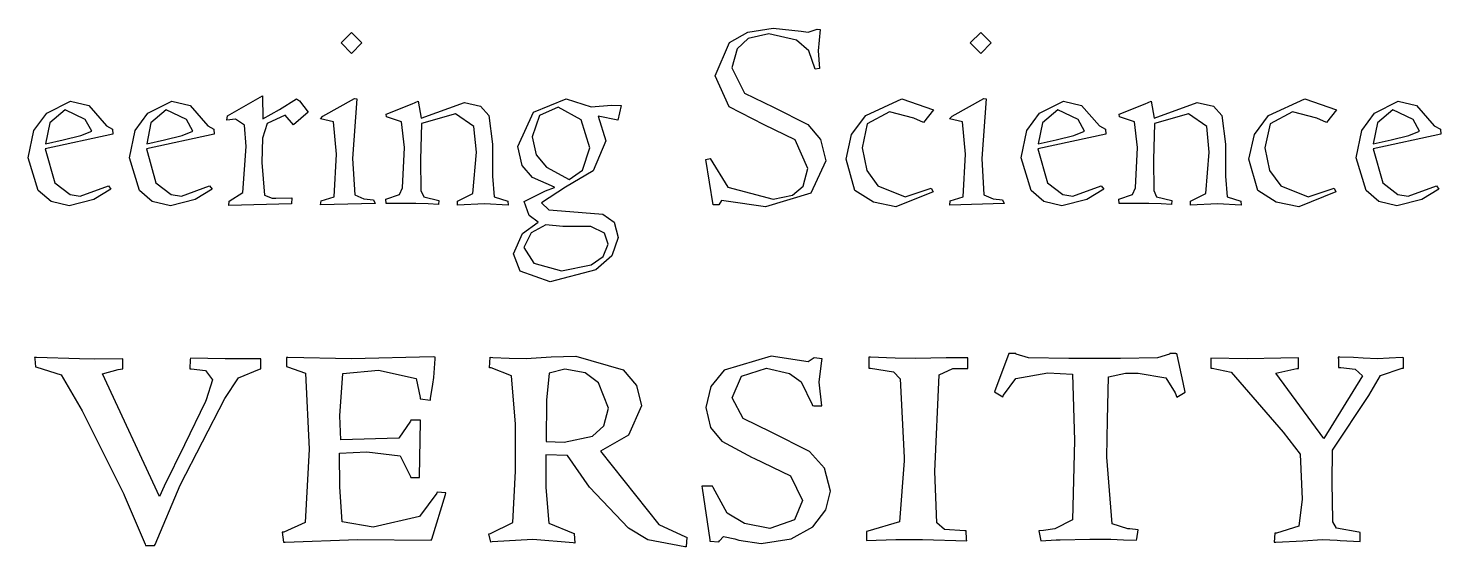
# Model space of a CAD drawing. Extents: x 0.2 to 81, y 0.5 to 18.6.
# Drawn here: x 19.98 to 43.93, y 3.6 to 12.39 of the extents above; entities that cross this region are included whole.
import ezdxf

# ---------------------------------------------------------------- set-up
doc = ezdxf.new("R2010")
doc.units = 0

msp = doc.modelspace()

# ---------------------------------------------------------------- linework, layer by layer
at = {"layer": 'Layer 1', "color": 7}
for points in [[(25.461616, 12.322183), (25.636505, 12.144384), (25.461616, 11.966584), (25.283816, 12.144384), (25.461616, 12.322183), (25.461616, 12.322183)], [(33.322906, 11.700149), (33.218325, 12.010178), (33.006564, 12.192042), (32.537624, 12.299165), (32.18608, 12.222039), (31.999561, 12.045496), (31.912943, 11.723168), (32.124709, 11.293716), (32.618057, 11.05536), (33.198353, 10.762301), (33.416816, 10.509645), (33.503616, 10.146782), (33.251369, 9.598004), (32.483384, 9.367321), (31.812666, 9.461777), (31.738054, 9.476064), (31.692281, 9.398806), (31.594914, 9.401716), (31.468708, 10.169801), (31.543321, 10.186999), (31.844152, 9.696991), (32.612236, 9.496437), (32.941476, 9.561624), (33.121339, 9.716442), (33.199875, 10.01793), (32.982388, 10.500496), (32.45772, 10.75744), (31.867435, 11.064058), (31.629575, 11.585584), (31.872793, 12.152057), (32.179643, 12.328459), (32.612501, 12.393885), (33.088221, 12.342292), (33.205696, 12.325094), (33.360477, 12.379598), (33.40625, 12.371131), (33.374764, 12.009976), (33.397783, 11.709145), (33.322906, 11.700149), (33.322906, 11.700149)], [(36.131454, 12.322183), (36.306344, 12.144384), (36.131454, 11.966584), (35.953655, 12.144384), (36.131454, 12.322183), (36.131454, 12.322183)], [(20.268645, 10.350246), (20.431893, 9.774249), (20.687745, 9.57353), (20.86184, 9.544856), (21.340471, 9.722656), (21.380688, 9.668151), (21.092391, 9.489459), (20.672928, 9.381608), (20.366334, 9.454831), (20.14998, 9.644934), (19.979456, 10.198376), (20.074888, 10.657927), (20.293648, 10.953595), (20.695947, 11.158547), (21.006501, 11.083737), (21.30634, 10.740242), (21.409527, 10.685738), (21.415348, 10.599748), (20.268645, 10.350246), (20.268645, 10.350246)], [(21.982349, 10.350246), (22.145597, 9.774249), (22.401449, 9.57353), (22.575544, 9.544856), (23.054175, 9.722656), (23.097038, 9.668151), (22.808741, 9.489459), (22.389278, 9.381608), (22.082684, 9.454831), (21.86633, 9.644934), (21.695806, 10.198376), (21.791238, 10.657927), (22.009998, 10.953595), (22.412297, 11.158547), (22.722851, 11.083737), (23.02269, 10.740242), (23.125877, 10.685738), (23.131698, 10.599748), (21.982349, 10.350246), (21.982349, 10.350246)], [(23.951376, 11.247447), (23.959843, 10.857717), (24.237919, 11.018318), (24.530284, 11.196118), (24.581877, 11.164633), (24.727927, 10.972546), (24.47869, 10.757704), (24.338196, 10.918306), (24.031545, 10.777813), (23.954286, 10.528575), (23.939999, 10.118736), (23.985772, 9.565493), (24.117534, 9.5139), (24.177595, 9.5139), (24.44985, 9.51972), (24.44403, 9.419443), (23.380671, 9.390868), (23.386491, 9.45966), (23.617869, 9.610505), (23.673035, 10.390992), (23.645452, 10.74851), (23.495235, 10.852425), (23.349185, 10.835227), (23.357652, 10.909839), (23.951376, 11.247447), (23.951376, 11.247447)], [(24.945679, 9.467597), (25.166341, 9.536389), (25.206558, 10.261346), (25.154964, 10.805858), (24.934302, 10.857452), (24.974519, 10.903225), (25.510564, 11.204056), (25.553426, 11.195589), (25.478814, 10.186734), (25.51612, 9.57052), (25.670901, 9.501729), (25.831503, 9.487441), (25.860078, 9.42156), (24.934302, 9.398541), (24.945679, 9.467597), (24.945679, 9.467597)], [(26.630808, 10.16107), (26.639539, 9.645133), (26.685676, 9.537977), (26.94037, 9.476064), (26.934549, 9.407273), (26.75966, 9.415739), (26.550375, 9.42156), (26.048726, 9.42156), (26.042905, 9.496172), (26.277193, 9.574952), (26.326538, 9.68826), (26.358023, 10.370355), (26.311787, 10.809959), (26.057192, 10.894758), (26.051371, 10.934975), (26.489785, 11.112775), (26.592973, 11.158547), (26.644566, 10.872004), (27.375345, 11.135793), (27.65037, 11.073988), (27.7916, 10.912221), (27.851065, 10.43068), (27.851065, 9.886168), (27.87964, 9.533743), (28.11459, 9.464952), (28.12041, 9.39616), (27.719303, 9.419179), (27.25787, 9.39616), (27.25787, 9.462041), (27.518749, 9.593804), (27.578809, 10.293096), (27.534392, 10.729758), (27.223474, 10.940796), (26.647477, 10.777548), (26.630808, 10.16107), (26.630808, 10.16107)], [(29.101484, 11.198764), (29.525611, 11.061181), (29.872479, 11.092666), (30.035727, 11.0842), (29.975666, 10.834962), (29.645996, 10.900844), (29.772202, 10.482538), (29.556865, 9.977085), (29.090107, 9.697256), (28.683178, 9.436377), (28.808194, 9.316719), (29.021316, 9.295883), (29.723221, 9.23999), (29.916553, 9.107244), (29.984398, 8.848738), (29.878507, 8.533834), (29.605779, 8.296619), (28.829493, 8.094941), (28.319641, 8.27585), (28.207458, 8.570661), (28.360751, 8.914983), (28.625764, 9.106706), (28.47558, 9.219518), (28.387904, 9.459131), (28.74906, 9.636931), (28.90093, 9.691435), (28.90093, 9.699637), (28.529423, 9.862256), (28.357225, 10.064749), (28.284716, 10.390198), (28.546852, 10.971884), (29.101484, 11.198764), (29.101484, 11.198764)], [(29.150167, 9.828753), (29.381148, 9.989322), (29.502592, 10.364798), (29.357865, 10.840519), (28.963901, 11.05827), (28.650767, 10.917479), (28.522577, 10.551065), (28.593216, 10.245955), (28.765431, 10.036219), (29.150167, 9.828753), (29.150167, 9.828753)], [(35.323153, 9.622379), (34.692652, 9.367321), (34.312579, 9.442958), (33.99918, 9.645397), (33.847309, 10.175622), (33.94313, 10.594998), (34.181875, 10.916818), (34.795839, 11.195854), (35.331885, 11.009587), (35.162816, 10.794746), (34.999568, 10.872004), (34.583909, 10.975191), (34.205588, 10.77563), (34.119565, 10.367709), (34.197882, 9.980347), (34.389308, 9.723284), (34.850344, 9.536654), (35.291668, 9.685614), (35.323153, 9.622379), (35.323153, 9.622379)], [(35.612607, 9.467597), (35.833269, 9.536389), (35.876132, 10.261346), (35.824538, 10.805858), (35.603876, 10.857452), (35.646738, 10.903225), (36.182784, 11.204056), (36.223, 11.195589), (36.148388, 10.186734), (36.185694, 9.57052), (36.340475, 9.501729), (36.501077, 9.487441), (36.529652, 9.42156), (35.606786, 9.395895), (35.612607, 9.467597), (35.612607, 9.467597)], [(37.103003, 10.350246), (37.266251, 9.774249), (37.522103, 9.57353), (37.696198, 9.544856), (38.174829, 9.722656), (38.217691, 9.668151), (37.929395, 9.489459), (37.509932, 9.381608), (37.203338, 9.454831), (36.986984, 9.644934), (36.81646, 10.198376), (36.911892, 10.657927), (37.130652, 10.953595), (37.532951, 11.158547), (37.843505, 11.083737), (38.143344, 10.740242), (38.246531, 10.685738), (38.252352, 10.599748), (37.103003, 10.350246), (37.103003, 10.350246)], [(39.060388, 10.16107), (39.06912, 9.645133), (39.115256, 9.537977), (39.36995, 9.476064), (39.36413, 9.407273), (39.18924, 9.415739), (38.979955, 9.42156), (38.478306, 9.42156), (38.472485, 9.496172), (38.706773, 9.574952), (38.756118, 9.68826), (38.787603, 10.370355), (38.741367, 10.809959), (38.486772, 10.894758), (38.480952, 10.934975), (38.919366, 11.112775), (39.022553, 11.158547), (39.074147, 10.872004), (39.804925, 11.135793), (40.079951, 11.073988), (40.22118, 10.912221), (40.280645, 10.43068), (40.280645, 9.886168), (40.30922, 9.533743), (40.54417, 9.464952), (40.549991, 9.39616), (40.148883, 9.419179), (39.68745, 9.39616), (39.68745, 9.462041), (39.948329, 9.593804), (40.008389, 10.293096), (39.963972, 10.729758), (39.653054, 10.940796), (39.077057, 10.777548), (39.060388, 10.16107), (39.060388, 10.16107)], [(42.155745, 9.622379), (41.525244, 9.367321), (41.144079, 9.442958), (40.831771, 9.645397), (40.679901, 10.175622), (40.775721, 10.594998), (41.014466, 10.916818), (41.628431, 11.195854), (42.164476, 11.009587), (41.995408, 10.794746), (41.83216, 10.872004), (41.4165, 10.975191), (41.038179, 10.77563), (40.952157, 10.367709), (41.030473, 9.980347), (41.221899, 9.723284), (41.682935, 9.536654), (42.124259, 9.685614), (42.155745, 9.622379), (42.155745, 9.622379)], [(42.786246, 10.350246), (42.949494, 9.774249), (43.205346, 9.57353), (43.379441, 9.544856), (43.858072, 9.722656), (43.898288, 9.668151), (43.609992, 9.489459), (43.190529, 9.381608), (42.883935, 9.454831), (42.667581, 9.644934), (42.497057, 10.198376), (42.592489, 10.657927), (42.811249, 10.953595), (43.213548, 11.158547), (43.524102, 11.083737), (43.823941, 10.740242), (43.927128, 10.685738), (43.932949, 10.599748), (42.786246, 10.350246), (42.786246, 10.350246)], [(20.572387, 10.505027), (20.873217, 10.573819), (21.056573, 10.648431), (20.945217, 10.848357), (20.603872, 11.009587), (20.343026, 10.790711), (20.271291, 10.4365), (20.572387, 10.505027), (20.572387, 10.505027)], [(22.289001, 10.505027), (22.589832, 10.573819), (22.773188, 10.648431), (22.661832, 10.848357), (22.320486, 11.009587), (22.059641, 10.790711), (21.987906, 10.4365), (22.289001, 10.505027), (22.289001, 10.505027)], [(37.409655, 10.505027), (37.710486, 10.573819), (37.893842, 10.648431), (37.782485, 10.848357), (37.44114, 11.009587), (37.180295, 10.790711), (37.108559, 10.4365), (37.409655, 10.505027), (37.409655, 10.505027)], [(43.089987, 10.505027), (43.390818, 10.573819), (43.574174, 10.648431), (43.462818, 10.848357), (43.121473, 11.009587), (42.860627, 10.790711), (42.788892, 10.4365), (43.089987, 10.505027), (43.089987, 10.505027)], [(29.021051, 8.281207), (29.524288, 8.384031), (29.730663, 8.524206), (29.8148, 8.733909), (29.750275, 8.918422), (29.522436, 9.032094), (29.046715, 9.032094), (28.754351, 9.060669), (28.508322, 8.923813), (28.384729, 8.679405), (28.554657, 8.409365), (29.021051, 8.281207), (29.021051, 8.281207)], [(20.093756, 6.787901), (20.102223, 6.653228), (20.122331, 6.650318), (20.539248, 6.517762), (20.896236, 5.908162), (21.598439, 4.492379), (21.60426, 4.478091), (21.962506, 3.647036), (21.968326, 3.626928), (22.123108, 3.626928), (22.128928, 3.644126), (22.555965, 4.64716), (23.312673, 6.114537), (23.546597, 6.469641), (23.902957, 6.616186), (23.923066, 6.619097), (23.923066, 6.788165), (23.897401, 6.788165), (23.321404, 6.788165), (22.728209, 6.802453), (22.725298, 6.779434), (22.716832, 6.618832), (22.742496, 6.621743), (22.982572, 6.590919), (23.106563, 6.435476), (22.994909, 6.094429), (22.983531, 6.068764), (22.628196, 5.332165), (22.284239, 4.629962), (22.20407, 4.455073), (21.241252, 6.535753), (21.505042, 6.607455), (21.58521, 6.618832), (21.58521, 6.787901), (21.10658, 6.78499), (20.848611, 6.787901), (20.117833, 6.81092), (20.086348, 6.81383), (20.093756, 6.787901), (20.093756, 6.787901)], [(26.848825, 6.822297), (25.461616, 6.790811), (24.383969, 6.81383), (24.358305, 6.81383), (24.358305, 6.659049), (24.378413, 6.656139), (24.679244, 6.544485), (24.742215, 5.257817), (24.673423, 4.014013), (24.312267, 3.853411), (24.286603, 3.8505), (24.309621, 3.678521), (24.335286, 3.681432), (25.564803, 3.727205), (26.811518, 3.712917), (26.822895, 3.733026), (27.054935, 4.486823), (27.060755, 4.515397), (26.911795, 4.526775), (26.905974, 4.509577), (26.613577, 4.115216), (25.831238, 3.933579), (25.301014, 4.02539), (25.263708, 4.621495), (25.255241, 5.189026), (25.722495, 5.21469), (26.288802, 5.145237), (26.462004, 4.796385), (26.467825, 4.776276), (26.613875, 4.776276), (26.613875, 4.796385), (26.631073, 5.725071), (26.633983, 5.750736), (26.467825, 5.750736), (26.462004, 5.730627), (26.264361, 5.446994), (25.278524, 5.415509), (25.264237, 5.822437), (25.315831, 6.541839), (25.917757, 6.599253), (26.556989, 6.45876), (26.625781, 6.132), (26.625781, 6.108981), (26.80067, 6.085962), (26.80067, 6.114537), (26.837977, 6.361128), (26.855175, 6.475693), (26.878193, 6.791076), (26.878193, 6.81674), (26.848825, 6.822297), (26.848825, 6.822297)], [(29.267642, 6.836584), (30.067278, 6.601171), (30.295374, 6.334736), (30.376774, 5.993887), (30.157931, 5.493495), (29.683302, 5.222892), (30.672049, 3.981998), (31.12475, 3.769803), (31.150415, 3.766892), (31.139038, 3.603644), (31.116019, 3.603644), (30.488792, 3.719366), (30.155847, 3.919027), (29.496308, 4.613359), (29.126884, 5.148545), (28.754351, 5.162832), (28.754351, 4.750083), (28.754351, 4.609589), (28.805945, 4.004752), (29.221605, 3.835684), (29.238803, 3.829863), (29.25018, 3.666615), (29.218694, 3.672436), (28.536599, 3.72403), (27.846038, 3.686724), (27.823019, 3.683813), (27.788623, 3.824307), (27.817198, 3.830128), (28.195552, 4.013484), (28.241325, 4.884755), (28.241325, 4.953547), (28.241325, 5.684325), (28.17465, 6.498679), (27.828575, 6.635766), (27.802911, 6.635766), (27.814288, 6.816211), (27.860061, 6.813301), (28.135227, 6.799013), (28.42177, 6.793193), (28.848807, 6.824678), (28.848807, 6.824678), (28.848807, 6.824678), (29.267642, 6.836584), (29.267642, 6.836584)], [(31.471354, 5.962666), (31.54724, 5.627059), (31.738914, 5.392755), (32.253726, 5.117324), (32.282301, 5.105947), (32.907874, 4.80538), (33.1078, 4.386546), (32.974516, 4.062663), (32.557467, 3.910825), (32.124047, 3.99612), (31.83251, 4.171704), (31.591739, 4.610118), (31.585919, 4.630226), (31.399652, 4.630226), (31.408119, 4.598741), (31.539881, 3.721648), (31.539881, 3.695984), (31.691752, 3.684607), (31.700218, 3.701805), (31.76901, 3.776417), (31.961097, 3.736201), (31.981206, 3.73038), (32.026978, 3.716092), (32.410888, 3.658678), (32.915609, 3.73704), (33.282789, 3.941682), (33.507043, 4.22694), (33.582991, 4.547147), (33.482263, 4.93756), (33.230798, 5.21598), (32.579957, 5.547271), (32.105626, 5.778054), (31.91506, 6.129089), (32.074802, 6.494048), (32.496878, 6.633384), (32.888858, 6.539887), (33.087162, 6.401345), (33.273429, 6.017435), (33.276339, 5.997327), (33.299358, 5.991506), (33.436941, 5.991506), (33.394079, 6.395524), (33.439852, 6.75959), (33.445672, 6.788165), (33.305179, 6.808274), (33.204902, 6.739482), (32.577311, 6.836849), (31.781644, 6.597401), (31.553152, 6.319225), (31.471354, 5.962666), (31.471354, 5.962666)], [(34.23413, 6.787901), (34.23413, 6.63312), (34.259794, 6.63312), (34.653097, 6.568694), (34.767, 6.452674), (34.835792, 5.114413), (34.835792, 5.059909), (34.752712, 4.0283), (34.219578, 3.867698), (34.196559, 3.864788), (34.196559, 3.707096), (34.689477, 3.724294), (35.142179, 3.724294), (35.895976, 3.701276), (35.893065, 3.729851), (35.884334, 3.8759), (35.861315, 3.8759), (35.51491, 3.894917), (35.385595, 4.010573), (35.35411, 4.881845), (35.428722, 6.518291), (35.656892, 6.626472), (35.887244, 6.627299), (35.915819, 6.624389), (35.915819, 6.807745), (35.546197, 6.807745), (35.024704, 6.793457), (34.680746, 6.801924), (34.534696, 6.807745), (34.26244, 6.816211), (34.23704, 6.816211), (34.23704, 6.787636), (34.23413, 6.787636), (34.23413, 6.787901)], [(39.441652, 6.882622), (39.341375, 6.882622), (39.335555, 6.871245), (39.12918, 6.805363), (38.501589, 6.796897), (37.624496, 6.796897), (36.939491, 6.805363), (36.733116, 6.871245), (36.724385, 6.882622), (36.609821, 6.882622), (36.604, 6.865424), (36.36905, 6.24921), (36.363229, 6.229102), (36.509279, 6.143112), (36.520656, 6.171687), (36.726965, 6.456511), (37.268632, 6.550041), (37.686938, 6.529932), (37.724244, 5.403603), (37.686938, 4.062431), (37.386107, 3.90474), (37.19402, 3.881721), (37.119407, 3.873255), (37.150893, 3.701276), (37.408861, 3.718473), (37.480563, 3.721384), (37.982213, 3.732761), (38.062381, 3.732761), (38.340458, 3.729851), (38.552654, 3.721384), (38.776226, 3.712917), (38.779137, 3.735936), (38.799245, 3.890717), (38.658751, 3.905004), (38.627266, 3.907915), (38.360831, 3.990994), (38.269021, 5.120234), (38.283308, 5.756556), (38.300506, 6.481514), (38.584139, 6.547395), (38.595516, 6.544485), (38.764584, 6.547395), (38.79898, 6.547395), (39.271096, 6.465705), (39.429482, 6.212168), (39.455146, 6.140466), (39.59855, 6.226456), (39.564154, 6.389703), (39.463877, 6.859603), (39.458057, 6.876801), (39.440859, 6.876801), (39.440859, 6.882622), (39.441652, 6.882622)], [(42.201518, 6.796632), (42.201518, 6.644761), (42.238824, 6.641851), (42.481678, 6.614665), (42.608446, 6.501357), (41.95228, 5.437998), (41.138423, 6.54422), (41.493758, 6.624389), (41.519423, 6.624389), (41.519423, 6.805099), (41.221238, 6.799278), (40.650797, 6.790811), (40.031672, 6.799278), (40.031672, 6.773613), (40.031672, 6.63312), (40.057337, 6.63312), (40.378276, 6.561418), (41.258015, 5.547007), (41.550379, 5.171563), (41.581864, 4.4093), (41.527426, 3.955077), (41.146361, 3.836213), (41.120696, 3.836213), (41.109319, 3.681432), (41.134984, 3.678521), (41.593506, 3.704186), (41.926087, 3.724294), (42.178234, 3.712917), (42.226918, 3.710007), (42.567965, 3.692809), (42.565055, 3.718473), (42.565055, 3.847325), (42.542036, 3.850236), (42.165865, 3.920516), (42.103622, 4.025125), (42.103622, 4.056611), (42.089334, 4.690022), (42.098066, 5.240355), (42.711369, 6.166131), (42.908748, 6.506848), (43.275989, 6.630474), (43.299008, 6.630474), (43.299008, 6.808274), (43.275989, 6.811184), (43.058237, 6.799807), (42.857684, 6.79134), (42.619823, 6.802718), (42.453665, 6.811184), (42.221626, 6.819651), (42.193051, 6.819651), (42.193051, 6.796632), (42.201518, 6.796632), (42.201518, 6.796632)], [(28.760437, 5.386669), (29.069999, 5.375292), (29.548266, 5.475635), (29.740208, 5.650996), (29.817975, 5.9542), (29.65142, 6.385106), (29.422614, 6.550219), (29.078465, 6.616186), (28.814147, 6.547097), (28.768903, 6.088873), (28.760437, 5.386669), (28.760437, 5.386669)]]:
    msp.add_lwpolyline(points, dxfattribs=at)

doc.saveas('drawing.dxf')
